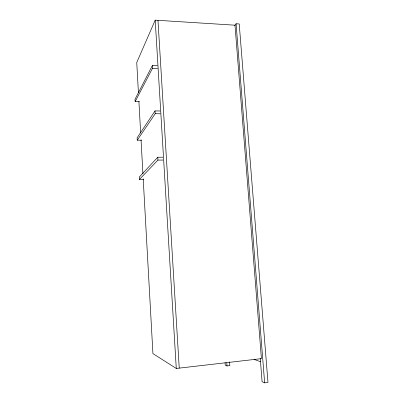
<?xml version="1.0" encoding="UTF-8"?>
<svg xmlns="http://www.w3.org/2000/svg" width="403" height="403" viewBox="0 0 403 403"><rect width="100%" height="100%" fill="white"/><g stroke="black" fill="none" stroke-linecap="round" stroke-linejoin="round"><path stroke-width="0.6" d="M143.211 178.821L152.928 353.597L176.277 368.463L261.421 358.64L234.999 25.193L155.2 20.15L136.743 62.515L138.42 92.695M157.377 65.754L152.349 65.553L135.02 99.284L135.146 101.616L139.519 101.707M135.146 101.616L152.51 68.288L152.349 65.553M160.067 110.996L155.034 110.911L137.126 137.826L137.257 140.194L141.665 140.204M137.257 140.194L155.2 113.706L155.034 110.911M234.717 25.57L236.082 23.762L239.216 23.958L267.98 382.422L264.64 382.85L262.091 381.706L260.257 358.484M162.817 157.205L157.78 157.241L139.277 177.058L139.408 179.466L143.806 179.39M139.408 179.466L157.946 160.092L162.948 160.051M225.07 362.635L225.247 365.148L227.015 365.944L229.851 365.612L229.579 361.844M155.2 113.706L160.238 113.782M152.51 68.288L157.543 68.485M254.041 359.37L260.509 361.708M236.082 23.762L264.64 382.85M226.793 362.806L227.015 365.944M157.971 20.326L179.244 368.12M155.2 20.15L176.277 368.463M157.78 157.241L157.946 160.092M138.909 101.496L140.657 132.93M141.045 139.846L142.934 173.794"/></g></svg>
